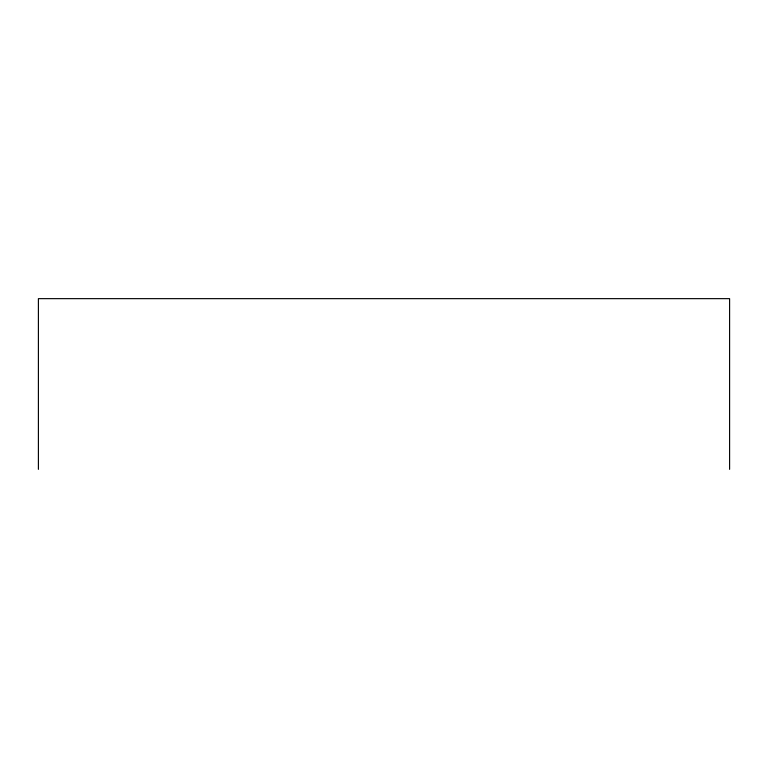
<?xml version="1.0" encoding="UTF-8"?>
<svg xmlns="http://www.w3.org/2000/svg" width="768" height="768" viewBox="0 0 768 768"><rect width="100%" height="100%" fill="white"/><g stroke="black" fill="none" stroke-linecap="round" stroke-linejoin="round"><path stroke-width="1.15" d="M729.6 469.354L729.6 298.646L38.4 298.646L38.4 469.354"/></g></svg>
